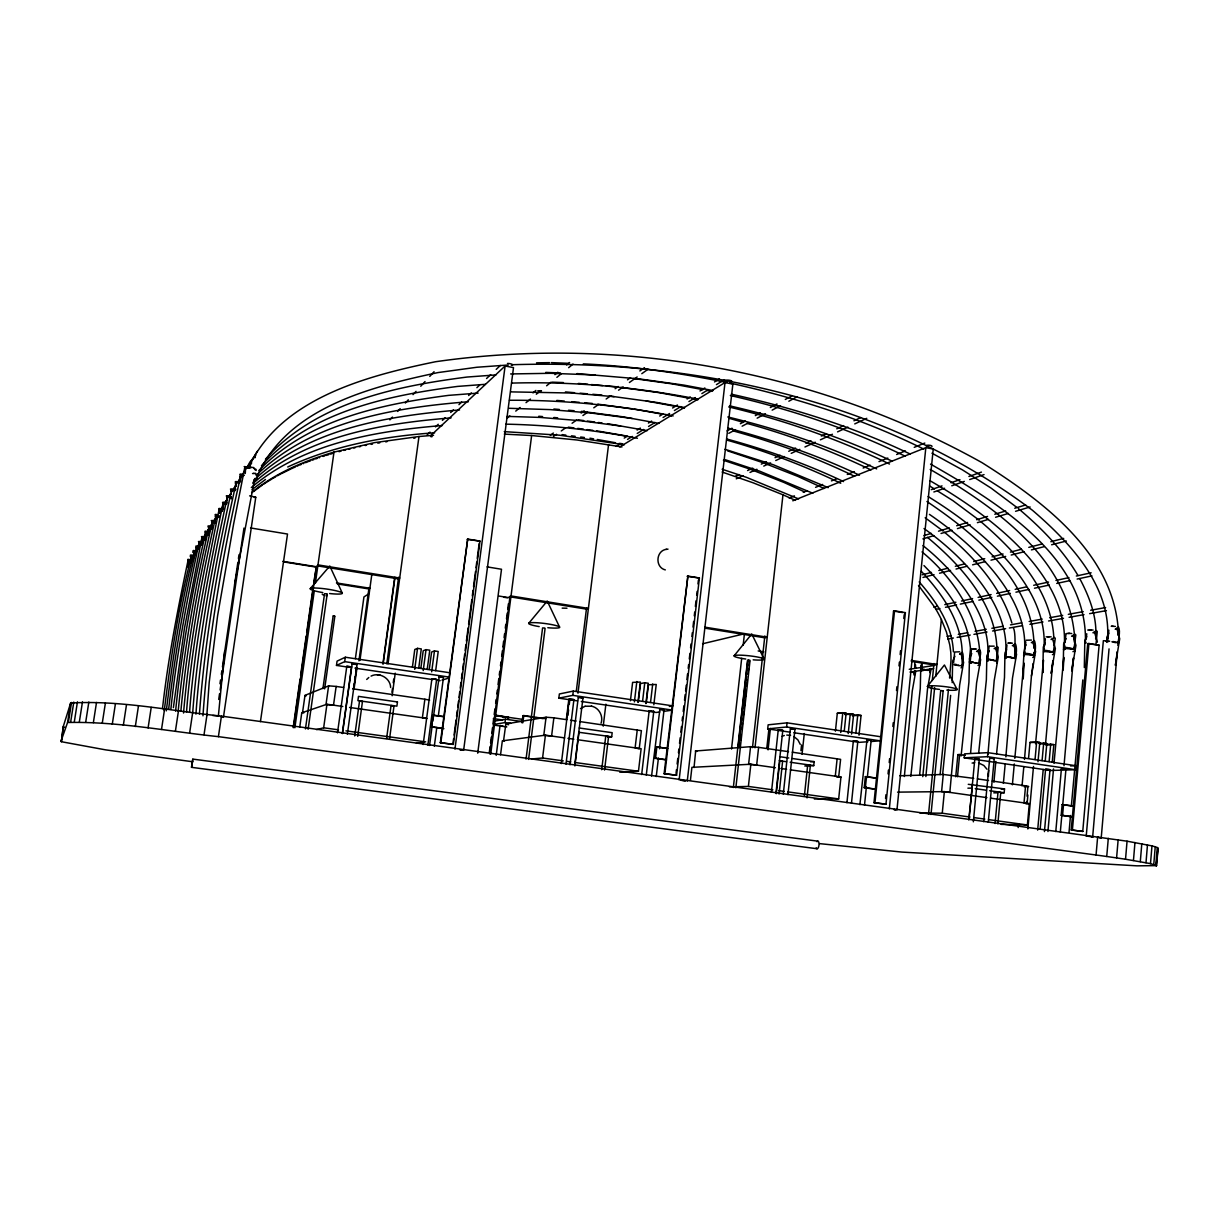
<?xml version="1.0" encoding="UTF-8"?>
<svg xmlns="http://www.w3.org/2000/svg" width="1219" height="1219" viewBox="0 0 1219 1219"><rect width="100%" height="100%" fill="white"/><g stroke="black" fill="none" stroke-linecap="round" stroke-linejoin="round"><path stroke-width="1.5" d="M1118.036 628.745L1117.975 635.328M920.817 665.924L920.269 688.43L910.822 776.259M1074.335 635.754L1074.274 642.078M988.441 776.32L988.441 773.882M1095.668 638.771C1097.466 617.5 1089.527 597.051 1079.744 578.568M1074.168 647.167L1073.893 648.782L1074.914 649.331M1033.971 648.295C1035.038 583.078 976.129 534.76 926.943 501.527M1053.612 650.23L1053.307 651.815L1054.344 652.363M1053.719 645.247L1053.78 641.057M921.32 668.439L921.442 664.05M1107.492 639.365C1111.545 586.263 1069.672 542.287 1032.463 510.289C885.101 399.482 693.687 359.148 512.026 364.725M1085.413 642.733C1087.988 556.504 995.573 501.253 930.524 464.089M914.555 671.014L914.814 672.736L914.966 670.755M914.677 666.702L914.753 663.09M929.807 668.728L929.96 672.583M1033.88 652.363L1033.575 654.786L1034.581 655.273M971.452 649.27L970.187 662.039L976.236 663.106M952.191 682.67L952.649 661.018L954.934 656.294M1084.316 667.555L1084.819 640.645L1086.693 636.592M1024.082 655.045C1031.624 598.118 973.798 544.649 929.442 514.388M969.44 662.039L970.994 663.182C967.779 659.266 971.452 650.961 970.126 645.567C966.53 614.071 945.487 587.406 923.956 565.555M245.263 473.505L245.583 468.584M921.29 669.216L920.985 670.404M205.478 537.046L206.346 533.358M212.152 526.379L212.426 522.204M215.778 519.34L216.601 516.856M219.466 513.412L220.304 510.883M223.473 504.422L223.306 508.963M188.457 561.09L188.016 567.14M191.855 556.992L190.423 556.687C192.526 555.27 189.814 560.786 190.636 562.995M199.291 546.904L199.55 543.08M202.324 542.074L203.192 538.448M979.68 665.056C976.83 661.993 983.154 652.896 979.345 649.453M218.369 716.071L224.662 651.098M183.536 713.024C189.25 646.878 201.287 579.894 215.961 515.805C216.784 516.78 212.609 513.382 217.439 514.708M186.522 712.109C191.49 644.79 206.087 574.088 218.978 510.045M189.585 712.003C194.72 642.428 209.15 570.324 222.986 503.737C225.576 504.453 219.344 501.375 225.073 502.396M192.77 711.896C197.844 642.276 213.234 559.993 227.389 497.062M195.939 714.166C200.937 641.377 216.692 556.458 231.595 490.236M199.444 713.999C205.097 636.501 219.039 558.043 236.151 483.044C236.806 484.019 232.692 480.53 237.827 481.795M202.963 715.812C208.556 635.19 222.97 553.594 240.768 475.562C241.652 476.751 237.08 472.926 242.474 474.282M206.819 715.553L209.196 682.411L217.591 615.778L233.621 524.018L244.638 468.325L246.208 467.608L244.181 466.603L253.887 467.593M175.597 711.134C181.616 651.296 192.221 590.407 205.721 532.429C206.529 533.267 202.567 530.143 207.108 531.408M178.187 711.134C184.008 650.474 195.604 583.962 209.104 527.126M180.869 711.134C186.644 648.615 198.651 580.153 212.517 521.61M819.579 843.624L901.969 852.081L1136.961 865.84L1156.602 865.627L1150.492 863.631L1151.97 845.895L1127.057 841.186L221.431 716.117C171.498 711.073 120.681 700.026 70.626 703.043L63.297 726.448L61.361 741.716L105.672 749.868L192.937 761.799M1153.768 864.423L1155.231 846.794L1151.97 845.895M1155.81 865.094L1157.258 847.555L1155.231 846.794M1156.176 866.023L1158.05 848.195L1157.258 847.555M1156.602 865.627L1158.05 848.195M1150.492 863.631L1125.533 859.227L1127.057 841.186M1133.457 860.492L1134.965 842.512M1140.298 861.65L1141.807 843.746M1145.997 862.702L1147.475 844.874M1125.533 859.227L1106.73 856.485L1108.3 838.337M1116.589 857.886L1118.143 839.8M1069.033 832.272L1070.511 815.481M1071.333 806.14L1082.822 679.943M1082.746 831.419L1099.111 645.201L1088.917 643.495L1087.729 643.662L1071.211 829.956L1082.746 831.419L1071.211 829.956M1086.22 836.188L1103.347 640.691L1109.656 641.164M1092.651 836.935L1109.046 648.874M1106.73 856.485L1096.064 855.007L1097.649 836.828M1100.239 837.971L1101.214 837.971L1117.244 651.799L1115.4 665.345L1119.712 638.786L1117.076 629.354M1047.929 831.51L1053.521 768.93M1054.024 763.246L1063.76 657.376L1063.212 670.039L1063.638 643.906L1066.107 638.619M1055.776 831.587L1061.414 768.701L1065.924 769.159M1073.101 817.004L1061.185 815.328L1062.145 804.601L1073.756 806.049M1060.317 832.12L1062.298 809.919M1062.785 804.372L1065.939 769.219L1061.475 768.778M1061.185 815.328L1062.572 815.343L1063.532 804.601M1075.554 769.722L1075.905 765.73L987.878 752.656L964.579 753.86L964.199 757.807L1050.443 770.499L1075.554 769.722L987.497 756.694L964.199 757.807M1072.4 829.987L1088.917 643.495M1001.119 824.364L1027.388 824.973L1029.339 803.641L990.544 798.155M1027.846 828.95L1033.499 766.461M1035.556 743.742L1043.434 660.241L1042.854 672.644L1043.296 647.045L1045.14 643.16M1045.353 638.741L1044.713 645.43M1035.038 759.513L1036.638 742.021L1039.777 742.493L1038.009 761.738M1042.093 760.565L1043.677 743.087L1046.816 743.56L1045.232 761.037M1037.659 830.109L1043.205 769.494M1045.46 744.87L1052.911 660.744L1051.174 673.482L1055.364 648.493L1052.774 639.64M1040.142 829.194L1045.582 769.219L1048.919 769.433L1050.016 769.722L1044.439 831.587M1049.132 761.616L1050.717 744.154L1053.841 744.626L1052.256 762.073M1064.004 765.715L1073.482 657.879L1071.714 670.877L1075.95 645.384L1073.345 636.348M1086.266 638.969L1086.754 633.743M1108.848 630.193L1108.01 639.061M993.896 782.278L995.847 761.464M996.548 753.891L1004.486 677.596L1004.959 652.957L1006.544 649.62M1012.379 784.792L1014.284 763.978M1014.817 758.309L1023.899 662.984C1022.512 707.828 1022.451 643.952 1026.169 644.973M1025.789 641.91L1025.164 648.478M1018.17 827.549L1018.52 823.77M1022.04 785.905L1023.792 766.98M1024.493 759.407L1031.442 675.981L1035.586 651.479L1033.011 642.809M992.236 781.044L1025.575 785.844L1024.006 802.879L1027.084 803.58L1026.55 801.508M1028.577 758.066L1030.009 742.417L1036.638 742.021M1027.038 796.205L1027.815 787.718M1027.114 803.519L1027.891 795.001M1065.071 642.261L1065.985 633.697M978.644 753.235L986.369 679.912L986.872 655.746L989.219 650.839M987.497 756.694L987.878 752.656M983.703 821.667L989.721 758.111L992.296 758.218L994.247 758.584L988.274 822.2M988.411 774.035L988.761 770.362M1006.955 644.958L1005.721 656.706L1012.12 657.788M995.07 823.541L998.011 792.182L999.595 792.274L1000.753 792.518L997.858 823.876M1003.374 783.375L1005.157 764.45M1005.858 756.877L1012.471 678.175L1016.555 654.344L1014.01 645.841M1000.692 792.792L1004.166 792.761L1004.517 788.906L968.267 784.32M1085.839 643.282L1085.931 642.428M1096.064 643.647L1097.252 631.427L1096.094 630.528M957.494 776.716L959.643 754.531L965.296 755.369M961.075 755.993L968.937 682.168L969.455 658.428L971.756 653.613M970.568 753.312L976.587 682.945L980.609 659.769L978.11 651.586M968.709 819.915L972.183 788.419M972.015 784.244L971.634 788.129L967.901 788.175M969.044 819.412L974.834 758.797L979.284 759.254M973.341 821.819L979.299 759.3M987.954 754.302L994.186 680.705L998.254 657.117L995.725 648.767M1064.736 645.659L1064.796 648.752M928.528 814.216L940.702 690.472M930.996 814.505L943.14 690.731M940.123 774.629L948.458 689.436M949.571 678.069L950.972 660.607A117.039 107.516 77.8 0 0 950.957 656.371L950.805 652.729A23.252 21.043 78.1 0 0 950.652 651.22L950.104 647.106A50.802 46.2 78 0 0 949.692 644.607L946.447 632.082L941.373 619.526A124.414 114.373 78.7 0 0 934.44 606.879L918.516 585.47M942.683 773.913L950.637 695.379M973.722 778.362L943.262 774.461L941.586 791.649L949.83 792.396L959.643 685.093L963.604 662.344L961.121 654.298M919.812 812.936L942.257 813.225L944.359 791.619L986.918 797.637M955.726 776.762L957.875 754.622L959.643 754.531M1044.378 648.752L1044.104 650.946M919.614 775.391L927.491 689.162L931.026 669.033M922.768 776.655L931.727 686.145M932.291 680.492L933.967 663.517M925.861 776.564L934.638 687.638M935.765 676.286L941.373 619.526M1024.813 651.723L1024.539 653.872M885.558 798.521L885.939 794.727M888.057 773.897L888.438 770.103M889.215 762.53L889.596 758.736M892.857 726.524L893.237 722.73M896.514 690.533L896.894 686.739M898.997 665.894L899.393 662.115M900.155 654.527L900.536 650.748M903.797 618.536L904.193 614.742M885.969 804.205L905.382 612.639L894.548 610.81L893.557 611.039L873.993 802.681L885.969 804.205L873.993 802.681M889.321 808.913L925.831 447.632L933.236 449.064L896.955 809.965L893.893 809.538M904.361 776.518L912.254 691.097L915.743 671.319M859.883 804.677L867.014 739.872L871.143 740.405L867.349 777.448M875.074 789.211L864.21 787.687L865.353 776.64L877.375 778.149M864.21 787.687L865.368 787.657L866.511 776.61M864.5 805.21L866.404 786.697M874.968 802.681L894.548 610.81M837.133 758.675L835.289 776.183L838.672 777.052L840.607 759.361L792.259 752.199M840.729 732.482L842.801 712.688L846.123 713.206L844.249 731.187M814.338 798.994L838.672 798.917L840.958 776.991L790.278 769.814M848.211 733.594L850.283 713.831L853.605 714.334L851.548 734.082M846.931 802.696L853.361 740.908L857.826 741.442L851.471 803.23M855.875 732.909L857.749 714.959L861.056 715.462L859.014 735.194M807.054 797.881L810.361 765.395M804.799 766.02L813.759 765.608L814.17 761.646L792.396 758.523M835.426 731.171L837.301 713.298L842.801 712.688M915.286 667.814L915.591 664.888M783.284 794.118L790.369 728.672L792.761 728.733L794.971 729.145L787.931 794.666M800.944 750.645L801.553 744.977M802.041 754.317L804.281 733.533M804.403 795.748L807.679 765.044M790.11 732.177L767.696 728.886L768.138 724.833L787.063 722.837L880.636 736.733M766.797 748.192L768.96 728.566M768.061 749.868L770.408 728.429M771.444 792.304L778.255 729.846L782.766 730.318M776 792.838L782.811 730.364L778.332 729.907M776.259 793.706L779.81 761.067L781.257 761.128L782.598 761.357L779.093 794.041M767.696 728.886L786.605 726.996L787.063 722.837M953.639 662.572L954.645 652.028L959.658 651.784M733.335 787.504L747.567 660.149L749.06 660.454M738.211 746.135L747.704 661.201M738.744 746.089L739.369 740.421M740.009 734.752L740.649 729.099M741.274 723.431L741.701 719.652M742.539 712.094L742.965 708.315M743.803 700.757L744.23 696.978M744.855 691.31L745.495 685.657M746.135 679.989L746.546 676.21M747.399 668.652L747.811 664.873M739.004 746.165L739.415 742.401M740.558 740.436L741.198 734.767M741.822 729.099L742.462 723.431M742.874 719.652L743.727 712.094M744.139 708.315L744.992 700.757M745.403 696.978L746.043 691.31M746.668 685.642L747.308 679.989M747.933 674.32L748.573 668.652M748.984 664.873L749.411 661.094M735.849 787.794L750.051 660.408L748.39 660.088M750.569 746.683L748.603 764.359L756.664 765.06L758.614 747.354L750.569 746.683L695.348 751.011L696.887 751.483M729.419 786.849L748.39 786.438L750.858 764.237L775.391 767.711M752.489 747.597L764.846 635.937M755.003 747.765L782.964 494.807L753.312 482.876L722.105 472.027M922.097 664.507L921.61 668.865M731.522 749.015L741.685 658.336M743.179 645.11L744.443 633.773L702.555 643.769M162.493 708.605C167.993 658.869 177.7 609.363 188.031 560.588C189.341 560.71 185.593 558.652 189.676 559.567M164.26 710.647C170.645 659.25 178.644 605.294 191.505 556.108C190.484 556.946 189.113 553.929 192.328 555.285M166.302 710.89C172.793 657.925 181.006 602.369 194.232 551.689C192.876 552.481 191.992 549.403 195.07 550.851M168.633 709.336C174.789 655.106 184.252 599.794 196.594 547.209C197.295 547.986 193.592 544.984 197.92 546.264M170.858 709.412C176.313 655.106 188.473 592.373 199.078 542.607M173.372 707.645L184.435 628.394L201.836 537.975L203.04 537.442L201.47 536.634L203.923 536.543M687.257 781.105L732.863 384.107L725.015 382.553L619.77 446.931M690.426 780.312L691.904 767.345L750.858 764.237M695.668 750.934L694.038 767.528M664.111 773.654L687.882 576.069L699.401 578.004L676.591 775.254L664.111 773.654L676.591 775.254M664.873 773.623L687.882 576.069M676.042 773.41L676.469 769.646M677.124 764.023L677.779 758.386M678.434 752.763L678.861 749.015M679.516 743.377L680.172 737.754M680.812 732.131L681.467 726.494M682.122 720.871L682.549 717.122M683.204 711.485L683.859 705.862M684.514 700.224L685.154 694.601M685.596 690.853L686.251 685.215M686.891 679.592L687.546 673.955M688.202 668.332L688.628 664.584M689.284 658.946L689.939 653.323M690.594 647.7L691.021 643.937M691.889 636.44L692.331 632.676M692.971 627.054L693.626 621.431M694.281 615.793L694.708 612.045M695.363 606.422L696.019 600.784M696.674 595.162L697.1 591.413M697.969 583.901L698.411 580.153M679.135 779.977L725.015 382.553M642.581 701.23L644.775 682.731L648.31 683.265L645.902 703.607M646.238 703.104L648.401 684.758L656.233 684.468L653.841 704.78M619.785 772.206L638.466 771.261L641.133 748.71L577.334 739.689M641.666 774.537L649.178 710.845L653.75 711.332L652.805 711.424M650.535 702.403L652.714 683.935M646.283 775.071L653.78 711.363M651.556 776.046L659.89 709.245L664.035 709.824L659.509 748.771M666.458 759.925L654.664 758.264L655.99 746.897L667.006 748.253M654.664 758.264L655.548 758.203L656.889 746.82M656.249 776.579L658.428 758.05M630.421 700.757L632.615 682.381L640.356 682.061L637.933 702.418M634.398 701.9L636.821 681.528M638.329 701.931L640.508 683.569L644.775 682.731M637.263 729.846L635.114 747.856L639.198 748.877L641.407 730.684L579.817 721.572M603.237 726.143L605.889 704.201M601.698 769.692L605.736 736.246L607.077 736.291L608.571 736.55L604.578 770.027M608.068 737.19L611.694 736.779L612.182 732.71L579.223 727.987M566.363 719.286L568.862 699.112M561.334 763.582L569.303 699.081L571.437 699.112L573.92 699.584L565.982 764.13M567.902 715.431L568.587 709.93M569.258 704.414L569.943 698.898M573.296 691.082L559.369 693.977L558.851 698.152L572.778 695.363L573.296 691.082L672.964 705.892L669.338 706.426M576.297 691.249L586.522 608.205M577.974 693.23L608.555 444.615M569.974 764.816L578.278 697.344L580.442 697.375L582.987 697.923L574.713 765.364M574.896 765.928L578.964 732.39M546.066 717.214L543.781 735.377L551.597 736.047L553.868 717.823L546.066 717.214L505.687 723.979L508.628 724.741M531.377 758.995L542.577 758.02L545.426 735.164L564.595 737.876M930.234 668.469L930.067 670.435L928.848 670.374M522.037 722.852L522.936 715.721L523.789 715.568L545.716 718.722M522.89 722.715L523.789 715.568M526.044 759.132L542.577 627.953L544.253 627.983M528.589 759.437L545.106 628.227M489.352 752.138L490.084 746.516M490.571 742.752L491.287 737.114M491.775 733.366L492.491 727.728M492.979 723.964L493.71 718.326M494.183 714.578L494.914 708.94M495.63 703.302L496.118 699.538M496.849 693.901L497.322 690.152M498.053 684.514L498.769 678.876M499.257 675.128L499.744 671.364M500.46 665.726L500.948 661.978M501.664 656.34L502.396 650.702M502.883 646.939L503.599 641.301M504.087 637.552L504.575 633.789M505.291 628.151L505.778 624.402M506.494 618.764L507.226 613.127M507.713 609.378L508.43 603.74M489.764 753.952L509.832 597.813L498.769 596.03M490.708 754.18L531.636 435.533L577.029 439.998L621.98 446.962M496.209 755.384L500.019 725.595L501.679 725.914M500.552 754.774L502.335 740.847L545.426 735.164M493.741 724.497L504.971 722.577L505.413 719.18L522.341 721.602M505.855 723.934L503.554 740.71L504.407 741.015M477.726 753.19L501.512 569.258L486.99 566.865M440.333 742.721L467.7 539.057L479.981 541.114L453.346 744.367L440.333 742.721L453.346 744.367M440.836 742.645L467.7 539.057M452.828 744.443L453.575 738.805M454.062 735.042L456.043 720.002M456.531 716.254L457.277 710.616M457.765 706.852L458.496 701.215M458.999 697.451L459.731 691.813M460.233 688.049L460.965 682.411M461.452 678.648L462.199 673.01M462.687 669.261L463.433 663.624M463.921 659.86L464.668 654.222M465.155 650.458L465.887 644.821M466.389 641.057L468.111 627.907M468.599 624.143L471.814 599.702M472.302 595.954L473.033 590.316M473.536 586.552L475.501 571.513M475.989 567.749L476.736 562.111M477.223 558.348L479.204 543.324M454.961 749.121L505.108 365.99L513.504 367.605L463.631 750.31L460.157 749.837M423.206 670.587L426.01 649.636L429.774 650.199L427.214 669.399M352.779 688.826L424.867 699.234L422.399 717.762L426.879 718.57M429.286 669.322L431.602 652.013L434.467 650.916L438.215 651.479L435.671 670.663M431.678 671.837L434.467 650.916M423.161 744.504L431.907 678.77L434.558 678.937L436.615 679.44L427.854 745.159M443.868 728.672L431.267 726.905L432.821 715.187L444.219 716.589M431.267 726.905L433.415 715.065M429.56 745.479L432.273 725.015M432.775 721.298L439.221 676.606L443.472 677.337L438.276 716.391M434.33 746.135L436.798 727.484M389.547 738.866L393.996 706.014M412.449 666.823L414.78 649.468L417.523 648.356L421.302 648.919L418.726 668.134M414.719 669.322L417.523 648.356M420.875 668.073L423.206 650.733L426.01 649.636M382.888 663.959L394.697 577.501M383.162 663.852L394.986 577.334M386.789 663.791L398.598 577.181M388.023 663.822L418.986 436.509L433.553 435.305M391.939 692.209L392.457 688.461M393.219 682.823L393.722 679.059M392.168 695.744L395.23 673.162M386.591 738.455L391.04 705.588L393.981 705.969M1031.442 675.981L1033.133 663.502M342.31 733.472L351.544 666.93L346.805 666.321L337.495 732.817M342.478 733.488L352.123 663.852L354.607 663.989L356.999 664.507L347.369 734.158M355.384 658.687L363.932 596.944L368.549 594.019M353.403 689.101L354.15 683.752M354.638 680.187L355.14 676.621M355.872 671.273L356.375 667.707M354.074 688.857L357.045 667.433M358.919 660.85L369.052 587.512M359.94 660.408L371.932 573.616M354.729 735.941L359.529 701.093L361.159 701.215L362.47 701.474L357.716 736.352M322.928 688.583L333.137 615.945M324.665 688.842L334.844 616.204L333.336 615.915L334.646 616.235M328.612 685.87L325.991 704.582L333.518 705.176L336.139 686.434L328.734 685.84L305.009 695.348L302.525 712.597L303.76 712.963M316.544 729.632L323.66 727.789L326.951 704.247L342.783 706.487M349.442 667.326L336.474 665.422L337.069 661.125L345.312 657.224L449.796 672.751M336.474 665.422L344.703 661.643L345.312 657.224M293.169 727.621L300.057 679.09M300.59 675.356L306.152 636.15M306.685 632.417L312.521 591.352M313.847 582.012L316.376 566.728L282.838 561.349M293.55 727.514L316.376 566.728M295.501 716.665L296.034 712.902M299.234 690.335L299.767 686.571M301.642 673.421L302.175 669.658M304.034 656.492L304.567 652.729M305.375 647.091L305.908 643.327M307.782 630.162L308.316 626.414M310.175 613.248L310.708 609.485M312.582 596.32L313.115 592.556M314.99 579.406L315.523 575.642M294.861 727.773L314.289 590.88M315.355 583.368L333.991 452.112L374.416 442.649L418.986 436.509M299.737 727.118L301.763 712.81L326.951 704.247M305.451 728.916L324.559 593.653L326.814 593.866M308.117 729.282L327.18 594.064M260.439 721.633L287.516 534.044L250.52 527.949M218.719 699.432L219.542 693.779M220.106 690.015L243.968 528.071M60.95 741.335L67.563 722.517C117.816 721.282 168.359 731.4 218.414 736.642L221.431 716.117M249.621 495.859L255.777 497.215L223.427 717.366L221.157 716.863M189.646 732.893L192.724 712.307M204.03 734.737L207.078 714.182M219.969 683.722L220.517 679.989M221.34 674.381L221.904 670.648M222.452 666.9L237.888 562.249M238.436 558.5L238.985 554.767M175.414 731.126L178.507 710.555M148.093 727.941L151.217 707.401M161.517 729.465L164.611 708.909M123.332 725.305L126.471 704.872M135.324 726.539L138.448 706.045M93.36 722.654L96.514 702.449M102.244 723.339L105.398 703.058M112.27 724.238L115.409 703.866M61.361 741.716L63.297 726.448M67.563 722.517L70.626 703.043M68.432 722.075L71.525 702.464M70.702 721.8L73.795 702.068M74.344 721.724L77.452 701.854M79.357 721.831L82.481 701.854M85.711 722.136L88.85 702.053M234.627 584.297L254.725 478.503M601.074 723.217C603.588 716.086 598.834 707.431 591.337 706.136M1074.655 634.002L1075.844 634.886L1073.939 649.331L1074.96 651.144L1072.933 651.647M231.869 490.221L230.452 489.109L233.393 488.971M915.195 672.858C912.604 672.157 917.145 674.716 913.732 674.777M227.526 497.855L226.704 497.733M231.732 491.044L230.863 490.922L232.204 491.333M240.752 476.4L240.402 481.962M194.583 552.603L193.257 552.314L194.4 552.618L193.349 558.713M215.032 522.341L215.062 523.362M218.719 516.475L218.75 517.526M222.559 510.365L222.483 511.233M234.993 490.693L235.877 489.109M199.322 547.377L198.727 549.312M817.888 841.171L192.754 759.102L191.505 767.345M189.89 562.02L190.56 560.481M195.284 553.411L195.985 551.826M1108.787 633.118L1106.882 637.247L1106.898 642.398M248.463 467.898C279.974 398.278 367.513 375.742 435.503 361.738L436.006 361.662C622.086 335.118 817.919 371.018 982.087 462.702C1041.133 499.958 1110.981 551.278 1118.021 626.596M252.897 482.998L254.04 480.774M197.387 547.27L199.063 544.238M197.615 547.422L199.322 544.329M202.186 539.712L209.074 530.097M202.506 539.727L205.142 534.928M207.321 531.606L210.902 525.084L215.367 520.01M213.447 521.793L215.077 518.837M221.279 509.009L223.808 504.407M224.997 503.005L227.587 498.312M225.378 503.142L227.13 499.942M228.882 496.743L230.635 493.558M229.34 496.743L231.138 493.482M232.936 490.221L235.617 485.345M233.499 490.084L236.242 485.086M238.071 481.764L240.813 476.766M238.65 481.596L244.47 471.022M246.604 468.096L249.986 461.925L255.807 455.327M247.091 468.187L257.285 451.289M196.335 552.177L195.817 553.929M205.432 537.686L205.432 540.002M248.676 467.685L251.708 462.854M979.634 665.147L977.988 665.437M231.138 496.727L231.199 498.845M226.566 503.98L227.252 502.258M211.862 527.431L211.542 528.97M202.064 543.064L201.744 544.512M937.03 663.822L936.314 663.867M927.354 686.434L944.435 664.995L956.991 689.314M734.219 655.685L751.757 633.956L764.222 659.266M528.711 623.336L547.24 601.028L559.536 627.023M332.878 453.422L333.991 452.112C308.849 459.472 284.179 469.437 262.512 484.354A151.232 148.703 44.4 0 0 256.188 488.987L251.617 492.659M310.296 588.564L329.8 566.012L342.326 593.196M224.662 502.868L227.054 500.14M207.779 530.128L211.07 526.395M201.866 539.697L205.036 536.086M248.722 465.628L250.992 463.052M237.598 482.465L239.793 479.981M233.652 488.941L236.151 486.107M228.441 496.743L230.894 493.954M265.468 459.197C315.614 402.605 395.306 386.301 467.014 377.052L495.935 374.919M261.46 465.719C310.723 411.321 387.901 395.505 457.597 386.408L485.36 384.32M258.763 470.671C307.386 419.458 381.273 404.205 448.577 395.367L478.107 393.097M366.706 679.455L368.808 677.49M389.882 419.869L392.457 417.066M397.607 411.458L400.182 408.655M405.317 403.047L408.304 399.802M413.028 394.636L416.029 391.375M420.753 386.225L425.035 381.547M429.758 376.397L434.055 371.719M255.731 497.291L254.253 497.459M218.734 715.964L212.761 715.507M427.214 434.726L429.987 432.105M435.503 426.879L438.261 424.273M442.406 420.357L445.164 417.736M450.68 412.51L453.438 409.904M458.953 404.662L461.711 402.057M468.614 395.52L471.372 392.914M476.888 387.688L479.646 385.067M486.549 378.53L490.693 374.614M496.209 369.387L500.354 365.471M1004.959 656.614L1015.564 658.077M430.459 435.884L505.108 365.99M256.173 475.41C311.729 421.027 393.935 407.679 468.386 401.737M254.055 480.027C308.529 428.539 387.627 415.847 459.548 409.965M253.262 483.303C306.822 435.686 382.035 423.542 451.091 417.873M1116.208 629.187L1118.006 627.556L1115.202 629.217M1093.915 632.768L1095.698 631.152L1092.925 632.783M1072.507 636.196L1074.274 634.611L1071.562 636.211M1051.967 639.487L1053.719 637.933L1051.037 639.503M1032.219 642.657L1033.956 641.133L1031.32 642.672M1013.218 645.704L1014.955 644.196L1012.349 645.72M994.948 648.63L996.654 647.152L994.11 648.645M251.312 487.57C303.866 442.969 375.757 430.993 442.421 425.507M252.089 489.566L265.483 479.463M977.348 651.449L979.04 650.001L976.526 651.464M960.374 654.176L962.05 652.744L959.582 654.176L961.852 652.927M532.977 392.868L535.903 390.446M554.935 374.66L557.86 372.237M566.652 364.953L569.578 362.531M506.921 418.346L509.862 415.938M515.744 411.108L520.147 407.496M526.029 402.666L530.433 399.055M536.314 394.225L540.718 390.613M546.6 385.783L551.003 382.172M556.885 377.341L561.289 373.73M568.633 367.696L573.037 364.085M253.552 491.607L255.365 490.19A150.668 148.169 44.2 0 1 261.658 485.558L262.557 484.949M199.581 542.516L198.468 541.541L200.861 541.495M932.032 446.489C932.733 444.828 923.362 444.706 926.973 446.459M550.272 435.259L553.365 433.05M581.158 413.089L584.251 410.879M615.138 388.709L618.231 386.484M627.495 379.84L630.589 377.616M639.853 370.957L644.485 367.635M553.487 436.463L556.58 434.269M561.243 430.962L565.89 427.656M572.077 423.252L576.724 419.946M582.926 415.542L587.573 412.235M593.775 407.832L598.422 404.525M606.163 399.009L610.81 395.703M618.566 390.202L623.214 386.895M629.4 382.492L637.156 376.976M641.803 373.684L648.005 369.266M305.009 695.47L306.198 695.82M263.441 484.339L266.092 482.587M266.976 482.023L269.628 480.362M580.488 708.574L585.059 706.289M624.235 438.093L627.45 436.097M637.126 430.078L640.356 428.067M648.417 423.054L651.632 421.058M659.692 416.045L662.923 414.033M672.598 408.015L677.429 405.013M687.105 398.994L690.32 396.983M699.996 390.964L704.826 387.962M714.502 381.943L719.332 378.926M616.204 446.398L621.05 443.411M627.526 439.419L632.371 436.432M637.217 433.446L643.678 429.454M648.538 426.467L654.999 422.49M663.075 417.507L669.551 413.515M674.397 410.529L680.857 406.552M688.933 401.569L695.409 397.577M701.87 393.6L708.33 389.608M716.422 384.625L724.497 379.642M270.496 479.829L272.248 478.777M479.981 541.114L467.167 539.377M273.132 478.259L275.738 476.751M969.455 661.947L973.189 661.932M277.475 475.791L278.343 475.303M727.042 430.886L732.04 428.189M740.36 423.709L745.342 421.012M755.338 415.618L760.321 412.936M770.317 407.542L776.975 403.946M785.295 399.466L791.954 395.87M279.212 474.846L280.934 473.917M728.779 433.324L735.453 429.758M742.127 426.193L748.801 422.627M757.151 418.163L765.486 413.713M772.16 410.133L780.495 405.683M788.845 401.219L797.18 396.754M996.685 662.907L998.193 647.38L996.974 646.603M281.802 473.46L290.366 469.224M735.575 476.157L739.004 474.557M747.567 470.549L752.717 468.142M761.296 464.119L766.446 461.711M775.025 457.704L780.16 455.296M788.739 451.289L795.596 448.074M805.896 443.259L811.046 440.851M821.332 436.036L826.482 433.629M836.767 428.814L843.624 425.599M853.925 420.784L860.782 417.568M291.219 468.827L292.926 468.035M736.276 478.823L743.133 475.639M750.005 472.454L756.877 469.269M763.749 466.085L770.606 462.9M775.756 460.523L784.35 456.531M791.207 453.346L799.801 449.369M804.951 446.992L815.252 442.207M820.402 439.815L832.425 434.254M837.575 431.861L847.875 427.092M854.748 423.907L866.77 418.33M1117.899 645.323C1117.564 641.803 1121.099 631.564 1118.432 626.916M293.764 467.654L295.47 466.892M297.162 466.161L298 465.795M287.714 466.984C333.686 445.59 384.29 436.189 434.604 432.806M299.691 465.079L301.383 464.378M438.703 676.743L440.577 677.139M789.15 498.038L794.438 495.889M803.245 492.324L806.765 490.891M815.572 487.326L822.627 484.461M831.434 480.896L836.722 478.762M847.281 474.465L854.336 471.616M863.143 468.05L870.198 465.186M879.006 461.62L887.813 458.054M896.62 454.489L905.427 450.908M914.235 447.343L924.81 443.061M303.059 463.692L303.897 463.357M792.777 500.796L925.831 447.632M305.573 462.687L308.087 461.711M782.019 736.383L784.32 735.484M308.925 461.392L310.586 460.767M312.262 460.157L313.923 459.548M371.064 676.103C379.261 671.867 390.37 678.084 390.644 687.47M219.146 509.999C221.645 510.715 215.473 507.561 221.172 508.689M315.584 458.969L317.245 458.39M931.286 489.657L942.028 485.893M950.988 482.77L959.932 479.631M968.892 476.492L981.432 472.103M971.543 649.178L976.617 649.026M871.128 740.466L866.602 739.979M933.861 491.973L944.603 488.255M951.78 485.772L964.32 481.429M969.699 479.555L984.038 474.587M989.112 646.283L987.619 659.418L993.835 660.5M699.401 578.004L687.105 576.343M318.89 457.811L319.728 457.536M1026.063 640.234L1031.442 640.082M356.954 664.584L352.139 663.944M323.02 456.439L324.681 455.921M326.311 455.403L328.78 454.641M1046.1 636.882L1049.163 636.745L1047.593 636.745M1066.488 633.53L1069.657 633.392L1068.027 633.392M1087.714 630.055L1093.093 630.04M989.508 646.146L994.201 646.161M1024.859 654.451L1031.106 654.984M441.979 680.126L449.262 677.932M923.972 535.568L931.24 533.389M938.493 531.194L949.388 527.918M956.656 525.739L967.551 522.463M976.632 519.721L987.527 516.445M994.795 514.25L1005.69 510.974M1014.757 508.247L1025.651 504.971M1044.424 651.525L1050.854 652.058M972.107 763.079L974.621 762.622M330.41 454.138L332.056 453.666M922.89 538.889L933.784 535.644M941.053 533.48L951.963 530.235M957.418 528.604L970.141 524.825M977.409 522.661L988.304 519.416M995.588 517.252L1008.296 513.458M1015.579 511.294L1030.116 506.967M1064.781 648.478L1071.394 649.011M794.925 729.236L790.491 728.749M666.458 549.312C655.807 550.622 654.893 567.414 665.315 569.898M338.989 451.7L341.03 451.152M1101.214 837.971L1097.862 837.346M343.728 450.436L345.754 449.918M922.28 574.774L931.468 572.412M938.813 570.522L947.986 568.161M955.33 566.271L964.519 563.909M973.707 561.548L984.723 558.713M992.068 556.824L1003.085 553.99M1010.429 552.1L1021.446 549.266M1028.806 547.377L1041.651 544.07M1050.839 541.708L1063.699 538.402M922.981 577.425L934.013 574.637M939.529 573.235L950.546 570.431M956.062 569.029L967.094 566.226M972.61 564.824L985.47 561.563M990.986 560.161L1005.69 556.428M1011.206 555.026L1024.082 551.75M1031.426 549.891L1044.287 546.63M1051.647 544.756L1066.351 541.023M348.451 449.247L350.478 448.76M443.396 677.353L442.527 677.353M436.539 679.471L431.922 678.861M978.827 650.199L978.674 650.23M573.859 699.676L571.147 699.493M582.956 697.938L582.057 697.954M353.83 447.982L355.171 447.663M566.972 608.22L562.172 608.129M853.407 740.878L857.856 741.381M979.238 759.33L974.88 758.858M904.376 612.852L905.382 612.639M933.663 607.077L937.365 606.27M944.786 604.654L955.894 602.247M961.456 601.028L972.579 598.605M978.126 597.401L991.108 594.567M996.654 593.363L1009.622 590.545M1015.183 589.326L1026.307 586.903M1033.712 585.288L1048.538 582.072M1055.944 580.457L1068.911 577.623M1076.331 576.023L1091.142 572.793M994.186 758.645L989.767 758.172M359.194 446.779L360.519 446.489M936.207 609.302L939.925 608.51M945.487 607.306L956.61 604.929M960.313 604.121L973.295 601.348M978.857 600.144L991.839 597.356M997.401 596.167L1010.383 593.379M1015.945 592.19L1028.927 589.402M1034.489 588.213L1049.315 585.029M1056.736 583.429L1069.718 580.64M1077.139 579.055L1091.965 575.871M365.197 445.514L366.523 445.255M942.973 690.777L940.961 690.594M371.17 444.356L372.496 444.112M947.117 636.425L950.85 635.739M958.302 634.383L967.627 632.691M975.078 631.32L986.262 629.294M991.855 628.273L1003.054 626.231M1010.505 624.875L1021.69 622.833M1029.156 621.477L1042.199 619.1M1049.65 617.743L1062.709 615.366M1068.301 614.346L1083.219 611.633M1090.67 610.262L1105.587 607.55M663.944 709.915L659.494 709.382M947.803 639.046L953.41 638.04M957.144 637.369L970.202 635.038M973.935 634.368L986.994 632.021M992.586 631.015L1005.645 628.684M1009.378 628.014L1022.451 625.667M1029.903 624.341L1042.976 621.995M1048.569 620.989L1063.501 618.323M1069.093 617.317L1084.011 614.635M1089.618 613.645L1106.41 610.628M494.167 721.176L505.413 719.18M1049.986 769.738L1045.643 769.296M377.783 443.152L379.764 442.817M462.245 750.234L460.081 749.746M927.674 670.389L928.162 670.359M959.841 665.635L960.343 665.604M976.693 663.151L977.318 663.09M994.293 660.546L997.279 660.759M1012.578 657.833C1017.286 658.824 1017.042 646.329 1015.275 643.632M1031.579 655.03C1036.333 656.005 1036.028 643.342 1034.306 640.554M1051.327 652.104L1051.997 652.043M1071.882 649.057L1072.568 649.011M1115.614 642.596L1116.314 642.535M786.758 735.072L790.582 735.362M585.242 706.228L591.748 706.212M385.692 441.857L387.002 441.659M416.41 743.316L423.846 742.158M909.237 669.277L934.653 665.406M909.984 672.08L933.602 668.561M1099.111 645.201L1087.729 643.662M659.799 711.942L656.172 712.475L581.311 701.458M663.41 711.424L672.461 710.113L572.778 695.363M326.844 595.817L325.945 595.801M666.001 549.373L668.012 549.114M500.049 725.549L502.914 726.052M1005.248 657.849C1012.364 606.666 963.726 556.885 924.017 528.558M987.131 660.546C993.957 617.759 955.909 571.757 922.981 545.624M969.684 663.151L969.928 662.542M252.546 473.551L253.643 473.429M1064.019 649.087C1071.486 575.063 988.609 514.342 930.036 480.743M1043.647 652.119C1051.205 586.049 980.244 528.543 928.086 496.56M393.859 706.03L393.188 705.984M846.123 713.206L837.301 713.298M850.283 713.831L844.737 714.425L853.605 714.334M857.749 714.959L852.157 715.553L861.056 715.462M413.713 438.246L414.993 438.124M608.525 736.611L607.672 736.566M1007.778 643.129L1012.471 643.175M362.424 701.534L361.403 701.474M508.277 364.999L476.873 367.254L437.941 372.587C371.521 386.713 286.846 407.512 257.194 476.461C256.645 478.229 257.453 480.621 254.421 479.631M430.947 436.752L432.105 436.661M867.974 741.716L859.227 742.356L793.843 732.726M871.463 741.472L880.209 740.832L786.605 726.996M954.142 664.934L959.277 665.62M1039.777 742.493L1030.009 742.417M1038.695 743.377L1043.677 743.087M251.251 467.532L246.771 467.624L250.459 467.547L249.316 467.532M1040.127 743.956L1046.816 743.56M1045.689 744.443L1050.717 744.154M1047.121 745.007L1053.841 744.626M810.589 761.829L814.17 761.646M244.288 475.38L241.911 475.456M246.863 467.624L249.164 467.532M237.355 482.953L239.549 482.876M235.115 490.023L232.829 490.099M1108.68 641.529L1106.136 641.438M230.833 496.864L228.593 496.925M220.746 509.755L222.787 509.679M1070.526 765.913L1075.905 765.73M217.012 515.759L219.024 515.698M215.413 521.458L213.355 521.519M211.938 527.004L209.927 527.065M205.386 537.457L203.451 537.503M202.293 542.394L200.404 542.44M197.524 547.194L199.276 547.148M837.209 777.097L840.958 776.991M899.881 775.772L943.262 774.461M194.69 551.78L196.442 551.719L196.609 547.895M193.669 556.138L191.886 556.184M191.002 560.405L189.235 560.45M509.451 400.274C564.351 399.908 619.282 405.439 673.162 415.908M510.731 391.878L571.848 393.036L614.086 396.678M511.645 383.101C574.164 381.318 636.821 387.185 698.167 399.192M253.461 473.414L255.624 473.368M510.639 373.943L550.836 373.304L595.344 374.995M507.653 717.58L508.902 717.397L495.417 715.081M507.576 718.143L508.826 717.961L507.82 717.503M1024.143 786.712L1028.684 786.56L1025.575 785.844M536.543 362.835L549.51 362.652M1001.058 788.952L1004.517 788.906M897.565 792.137L944.359 791.619M993.759 792.853L997.233 792.822M192.572 558.576L192.968 558.759M913.442 672.614L914.722 672.72L910.852 671.898M1111.499 626.276L1115.385 626.414M895.295 809.843L894.152 809.507M1113.221 626.276L1111.317 626.261M1089.314 629.903L1091.112 629.903M1025.59 803.626L1029.339 803.641M1052.439 654.618L1054.389 654.131L1053.368 652.439L1055.273 638.192L1054.085 637.339M1032.737 657.483C1038.024 655.319 1028.074 652.988 1024.387 653.475L1024.265 654.527M961.06 667.905C962.995 666.976 964.153 655.7 962.34 652.211M1091.188 836.737L1093.184 836.844M504.27 431.633L559.491 435.183L624.341 444.767M505.794 424.166C549.967 424.989 594.049 429.987 637.43 438.246M507.058 416.395L540.108 417.416L580.031 420.692L620.608 426.01M509.1 408.289L550.257 409.614L590.925 413.012L632.25 418.483M537.792 390.766L541.495 390.903M504.3 434.116L531.636 435.533M552.146 382.172L563.437 382.583M545.746 372.404L560.466 372.968M577.029 373.593L639.274 378.911L683.874 385.097L713.085 390.583M551.354 362.637L568.267 363.308M583.276 363.902C631.457 365.99 679.333 372.846 726.554 382.461M204.563 539.651L203.116 539.56M1069.779 633.392L1071.714 633.53M1049.3 636.745L1051.174 636.867M538.783 416.258L542.562 416.563M553.883 417.492L557.662 417.812M553.868 409.02L559.369 409.477M568.542 410.239L574.058 410.712M556.809 400.426L564.29 401.051M571.757 401.691L579.238 402.331M584.846 402.803L592.327 403.443M377.25 674.793L380.206 675.174M565.448 391.924L574.56 392.716M580.031 393.188L587.314 393.813M592.784 394.286L601.896 395.078M961.044 665.62C963.574 666.854 961.09 656.873 962.202 653.734C961.974 622.025 942.196 593.623 921.351 571.345M578.431 383.421L587.71 384.244M591.428 384.564L602.567 385.539M606.285 385.859L615.58 386.682M1087.988 836.264L1092.453 836.844M978.019 663.106L978.766 663.136M495.341 715.644L507.485 717.427M503.889 717.366L502.685 717.26M229.142 495.828L226.277 495.965L227.648 497.017M680.903 780.206L685.2 780.769M913.701 672.629L914.722 672.72M1052.744 652.074C1056.385 653.186 1042.321 648.234 1043.799 651.616M1073.314 649.026C1077.657 649.742 1059.357 645.049 1065.193 649.178L1063.669 647.777L1065.193 649.178M581.143 697.877L578.324 697.375M213.858 520.498L211.253 520.589L212.517 521.549M210.415 526.059L207.87 526.136L209.104 527.08M1117.076 642.565L1118.326 642.703L1112.917 641.514M954.218 664.218L956.306 664.462M924.292 669.261L920.817 669.246L922.356 670.42L921.153 669.795M188.884 561.197L187.817 560.938L189.219 561.228M191.413 556.931L190.438 556.702M651.418 711.302L649.3 710.906M1111.896 641.773L1115.095 642.55M562.157 434.619L565.86 435.107M571.421 435.823L575.124 436.295M580.686 437.012L584.389 437.484M998.925 792.365L998.132 792.243M578.217 419.854L583.703 420.57M587.36 421.058L594.689 422.018M598.361 422.49L602.018 422.978M607.519 423.694L647.213 430.657M568.313 427.153L573.966 427.899M577.745 428.387L583.398 429.118M587.162 429.606L592.815 430.337M596.594 430.825L626.337 435.96M817.096 848.744L191.535 767.345L192.831 759.254M581.402 411.321L622.406 416.746L659.098 423.404M597.782 404.159L632.28 408.792M609.271 395.977L656.98 402.483L684.484 407.557M218.414 736.642L1096.064 855.007M621.233 387.459L658.946 392.609L688.598 398.125M323.66 727.789L338.501 729.831M345.922 730.851L425.705 741.868M542.577 758.02L563.254 760.869M567.018 761.387L570.782 761.905M574.545 762.439L638.466 771.261M748.39 786.438L772.846 789.821M778.484 790.598L784.122 791.375M787.885 791.893L838.672 798.917M942.257 813.225L970.019 817.05M973.722 817.568L984.815 819.092M988.518 819.61L1027.388 824.973M680.751 780.206L685.627 780.876M633.484 378.53L672.157 383.878L702.936 389.653M780.693 761.25L779.855 761.098M349.579 707.462L426.909 718.402M567.947 738.348L573.875 739.186M780.891 768.488L786.621 769.296M431.861 726.798L442.665 728.322M655.548 758.203L665.681 759.62M865.368 787.657L876.248 789.196M1062.572 815.343L1072.796 816.791M493.405 718.631L502.792 719.972M578.659 732.253L611.694 736.779M779.261 760.686L786.529 761.723M790.156 762.241L813.759 765.608M975.246 788.632L986.095 790.186M989.706 790.704L1004.166 792.761M504.971 722.577L510.624 723.385M432.821 715.187L443.609 716.726M655.99 746.897L667.783 748.573M865.353 776.64L876.202 778.179M1062.145 804.601L1074.046 806.292M493.725 725.076L506.799 726.935M336.139 686.434L343.529 687.501M553.868 717.823L566.835 719.698M570.553 720.231L576.099 721.038M758.614 747.354L788.525 751.666M977.425 778.895L988.533 780.51M522.936 715.721L532.063 717.031M535.705 717.549L543.004 718.601M495.143 715.431L523.347 719.469M779.703 756.694L788.769 758.005M344.703 661.643L449.217 677.094M957.875 754.622L961.623 755.186M354.988 668.149L432.76 679.592M436.463 680.141L440.166 680.674M558.851 698.152L577.562 700.895M424.867 699.234L429.621 700.148M336.459 582.941L369.906 588.244L368.869 588.929L337.373 583.931M758.172 650.946L763.795 651.845M208.251 527.705L209.836 528.071M317.976 564.885L399.71 578.035L398.354 578.873L316.925 565.784M704.872 627.16L767.223 637.187L764.648 637.781L704.643 628.12M911.263 660.378L936.923 664.507L933.83 664.98L911.309 661.353M284.347 562.005L315.965 567.079M503.63 597.219L507.317 597.798M391.939 705.831L391.101 705.649M893.557 611.039L902.578 612.548M589.95 438.2L593.592 438.84M597.249 439.495L615.473 442.726M619.13 443.366L622.772 444.021M634.109 409.02L662.115 414.155M665.848 414.826L671.44 415.862M978.552 762.942L983.809 765.456L986.963 769.219M692.301 398.811L697.862 399.847M646.268 400.99L675.372 406.354M679.013 407.024L684.468 408.03M706.563 390.339L711.987 391.345M929.579 670.389L930.463 670.602M727.789 416.959C778.941 429.286 829.149 446.2 876.659 468.888M729.541 405.836C785.478 418.559 840.409 436.539 892.247 461.239M728.703 406.917C784.122 420.113 838.261 439.023 889.489 464.028M187.817 560.938L188.777 561.167M731.263 394.164C792.761 407.801 853.361 426.726 910.212 454.062M730.349 395.52C790.674 409.173 849.719 429.058 905.306 456.272M730.257 383.147C796.936 397.836 862.503 418.772 923.789 449.11M193.12 552.298L194.141 552.542M195.924 547.742L197.051 548.017M201.851 538.097L202.918 538.371M925.754 669.886L927.126 670.374M974.789 662.587L975.825 662.923M957.844 665.102L958.865 665.437M204.99 532.993L206.072 533.282M1029.567 654.435L1030.664 654.801M1010.612 657.254L1011.679 657.605M209.455 528.025L208.144 534.364M201.988 538.128L203.009 538.402M216.312 516.765L215.169 516.445M211.634 522.189L212.761 522.494M255.015 473.521L256.142 474.221M724.97 449.278L773.516 464.835L828.219 487.661M726.707 438.992C766.751 449.841 806.049 463.769 843.548 481.566M726.722 440.074C765.898 451.06 804.068 465.643 840.729 483.257M727.956 428.113C772.983 440.15 817.4 455.037 859.471 475.212M733.137 430.901C774.888 442.314 815.618 457.491 854.595 476.294M728.947 418.239L743.483 422.399M747.125 423.435C789.714 435.137 831.251 450.71 871.006 469.955M218.841 510.471L220.014 510.807M222.681 504.239L223.869 504.59M230.879 490.922L232.707 491.501M235.237 483.821L236.486 484.217M239.808 476.37L241.088 476.781M722.136 469.254L746.363 477.299L798.643 498.921M724.482 459.456L759.681 471.174L812.844 493.253M723.416 460.264L749.67 469.01L783.847 482.404L804.311 491.76M244.608 468.568L245.918 469.01M727.469 450.817L763.064 462.732L797.82 476.4L824.105 488.469M921.518 670.922L920.619 670.541M1113.465 641.941L1114.623 642.337M1069.825 648.432L1070.937 648.828M1049.315 651.479L1050.397 651.86M992.388 659.951L993.409 660.317M926.73 670.206L921.64 669.581M207.215 535.019L208.068 535.339M200.967 544.969L201.546 545.167M195.162 554.203L195.954 554.508M63.693 726.92L65.095 727.499M979.649 663.365C982.605 621.629 954.675 578.72 922.036 551.917M1005.675 658.443L1004.776 658.016M987.573 661.125L986.689 660.713M1024.463 655.654L1023.579 655.212M782.964 494.807L795.474 500.384M1064.339 649.742L1063.456 649.27M253.857 468.431L256.02 469.376M1117.64 642.443L1118.661 642.901M922.981 670.74L921.153 669.78M351.544 666.869L346.745 666.29M988.426 660.591L987.192 659.906L988.319 660.561C983.977 655.974 998.148 663.426 996.563 659.54C1001.21 609.546 963.223 567.14 927.491 537.381M1006.513 657.91L1004.959 656.706M930.204 469.437C992.129 505.245 1066.488 556.199 1074.335 633.682M931.956 453.194L962.34 469.818L991.032 488.072L1016.814 507.394M969.76 662.496L970.888 663.166M929.823 486.076L934.44 488.987M937.518 490.937L952.892 500.643L979.223 520.239M793.935 736.566L797.896 739.887L800.228 744.321M254.756 469.513L256.173 470.488M322.197 594.247L323.218 594.963M925.175 517.785L943.125 531.057M944.542 532.307C973.631 556.504 1000.753 585.989 1011.877 622.955M980.609 521.458C1015 550.881 1051.007 589.402 1053.78 637.019M1018.322 508.521C1041.255 527.857 1062.678 549.54 1077.992 575.52M919.187 581.92C936.192 601.257 952.389 625.225 953.38 651.83M1015.137 658.9C1013.736 658.26 1016.676 634.855 1013.431 627.907M1094.753 632.92L1097.374 642.154M914.859 664.279L915.713 667.829M817.02 841.735A3.809 1.493 -83.5 0 1 818.909 842.679A3.809 1.493 -83.5 0 1 818.239 847.754A3.809 1.493 -83.5 0 1 816.212 847.769M322.822 592.586A16.258 2.042 8 0 1 312.933 588.046A16.258 2.042 8 0 1 339.598 591.748A16.258 2.042 8 0 1 329.618 593.531M539.179 626.596A15.603 1.935 7.2 0 1 531.987 622.65A15.603 1.935 7.2 0 1 557.19 625.911A15.603 1.935 7.2 0 1 547.819 627.709M745.754 659.037A15.192 1.813 6.4 0 1 736.52 655.228A15.192 1.813 6.4 0 1 761.326 657.894A15.192 1.813 6.4 0 1 753.159 659.829M939.499 689.421A14.963 1.691 5.8 0 1 929.442 685.886A14.963 1.691 5.8 0 1 953.852 688.125A14.963 1.691 5.8 0 1 946.782 690.106M507.47 363.445A3.383 0.869 7.9 0 1 511.95 364.268A3.383 0.869 7.9 0 1 511.34 365.38M727.042 381.623A3.276 0.853 6.1 0 1 726.25 380.191A3.276 0.853 6.1 0 1 731.385 380.846A3.276 0.853 6.1 0 1 729.526 381.943M254.939 457.75A1.844 1.783 29.5 0 1 255.335 457.43M397.455 701.946L396.891 706.151L357.898 700.59L358.477 696.369L397.455 701.946M511.035 595.954L509.298 596.716L586.4 609.119L588.411 608.403L511.035 595.954M807.801 765.014L810.315 765.395L807.831 765.014M208.586 532.337L206.712 532.398L208.556 532.337M1010.673 643.053L1009.058 643.053L1010.551 643.053M974.773 648.904L973.356 648.889L974.773 648.904"/></g></svg>
